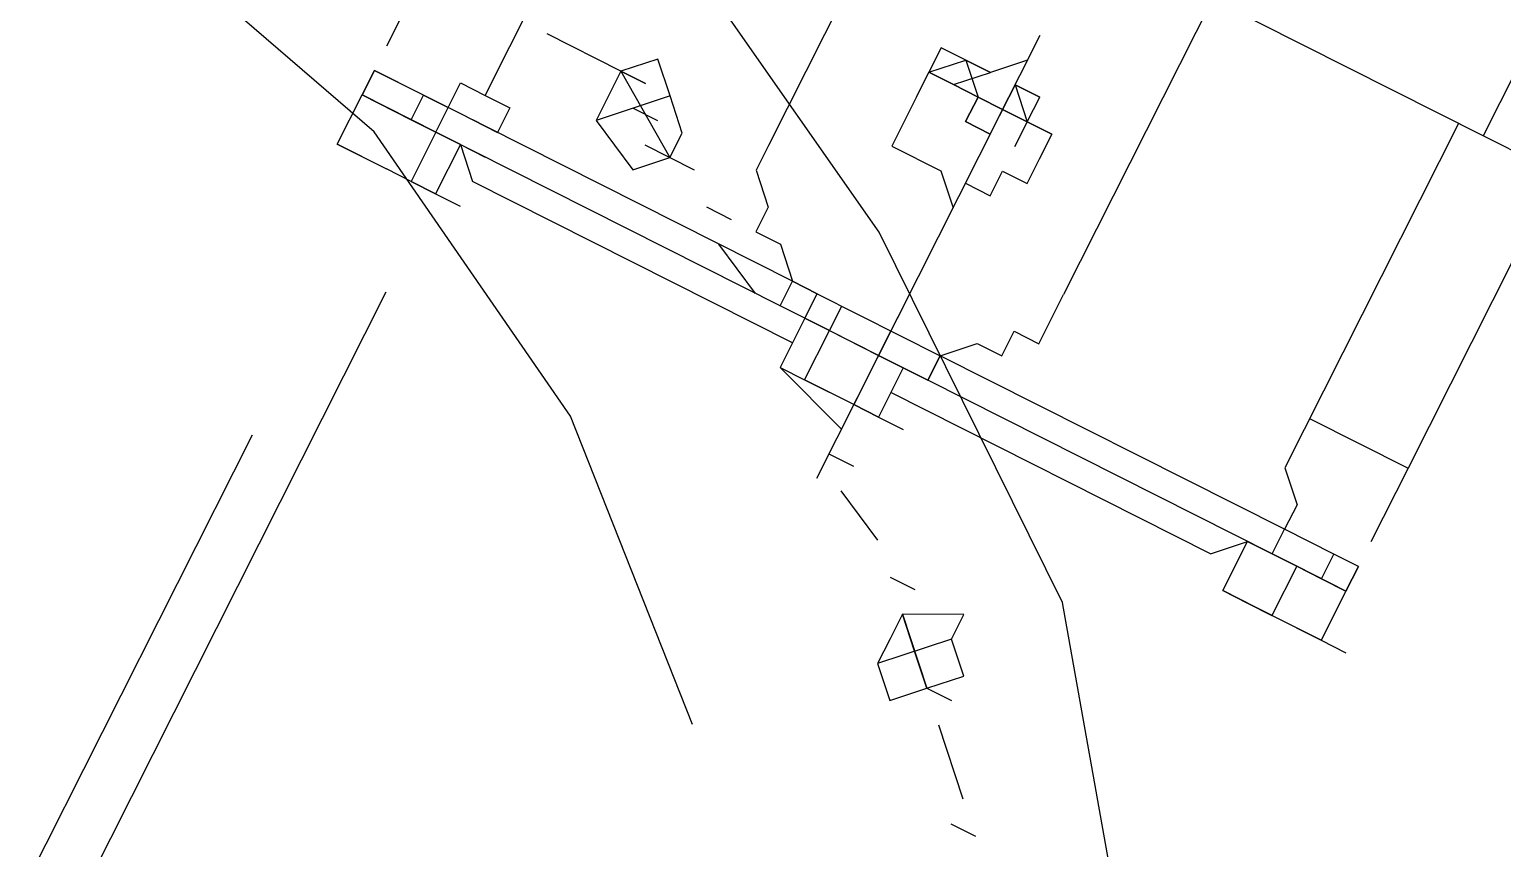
# Model space of a CAD drawing. Header units: metres. Extents: x 0 to 547597, y 0 to 1844684.
# Drawn here: x 543421.5243 to 543421.7453, y 1844512.269 to 1844512.3919 of the extents above; entities that cross this region are included whole.
import ezdxf

# ---------------------------------------------------------------- set-up
doc = ezdxf.new("R2010")
doc.units = ezdxf.units.M
doc.linetypes.add('DASHED', pattern=[0.75, 0.5, -0.25])
doc.layers.add('5_Thep', color=4, linetype='Continuous')
doc.layers.add('TB220kVtuonglai', color=8, linetype='DASHED')

# ---------------------------------------------------------------- blocks, each defined once
blk = doc.blocks.new('MBA220-MB')
at = {"color": 1}
for points in [[(1091.1, 1070.43), (1041.5, 1107.63), (987.77, 1136.56), (934.05, 1153.09), (872.05, 1161.36), (810.06, 1153.09), (752.2, 1136.56), (698.47, 1107.63), (648.87, 1070.43), (611.68, 1020.84), (582.75, 967.11), (566.21, 909.25), (557.95, 847.25)], [(636.47, 1107.63), (636.47, 1111.76)], [(636.47, 1107.63), (636.47, 1111.76)], [(541.42, 1107.63), (557.95, 1107.63), (557.95, 1095.23)], [(557.95, 1107.63), (607.54, 1107.63)], [(607.54, 1091.1), (607.54, 1107.63), (619.94, 1107.63)], [(628.21, 1107.63), (624.08, 1107.63)], [(624.08, 1107.63), (628.21, 1107.63), (628.21, 1107.63), (628.21, 1107.63)], [(624.08, 1107.63), (624.08, 1103.5)], [(628.21, 1107.63), (628.21, 1107.63)], [(628.21, 1103.5), (628.21, 1107.63)], [(628.21, 1107.63), (628.21, 1107.63), (628.21, 1107.63), (628.21, 1107.63)], [(628.21, 1107.63), (628.21, 1099.36)], [(628.21, 1103.5), (628.21, 1107.63), (636.47, 1107.63), (636.47, 1103.5)], [(628.21, 1107.63), (628.21, 1107.63), (628.21, 1107.63)], [(636.47, 1103.5), (636.47, 1107.63), (636.47, 1103.5)], [(636.47, 1103.5), (636.47, 1107.63)], [(628.21, 1103.5), (624.08, 1103.5), (624.08, 1095.23)], [(628.21, 1103.5), (624.08, 1103.5)], [(628.21, 1099.36), (628.21, 1103.5)], [(628.21, 1103.5), (628.21, 1095.23), (628.21, 1095.23), (628.21, 1095.23), (628.21, 1095.23)], [(628.21, 1103.5), (628.21, 1103.5)], [(628.21, 1103.5), (628.21, 1103.5)], [(636.47, 1103.5), (636.47, 1099.36)], [(636.47, 1103.5), (636.47, 1095.23)], [(628.21, 1099.36), (628.21, 1091.1)], [(628.21, 1095.23), (628.21, 1099.36), (636.47, 1099.36), (636.47, 1091.1), (628.21, 1091.1), (628.21, 1095.23)], [(636.47, 1095.23), (636.47, 1099.36)], [(541.42, 1095.23), (557.95, 1095.23), (557.95, 1049.77), (607.54, 1049.77)], [(557.95, 1091.1), (615.81, 1091.1), (619.94, 1095.23), (624.08, 1095.23), (624.08, 1037.37)], [(628.21, 1095.23), (624.08, 1095.23), (624.08, 1037.37)], [(628.21, 1091.1), (628.21, 1095.23)], [(628.21, 1091.1), (628.21, 1095.23)], [(628.21, 1095.23), (628.21, 1037.37)], [(636.47, 1091.1), (636.47, 1095.23)], [(632.34, 1086.97), (628.21, 1091.1)], [(632.34, 1086.97), (632.34, 1033.24)], [(686.07, 1070.43), (686.07, 1074.57)], [(681.94, 1070.43), (673.67, 1062.17)], [(661.27, 1049.77), (669.54, 1058.03), (665.4, 1062.17), (661.27, 1058.03), (657.14, 1058.03), (661.27, 1049.77), (665.4, 1049.77), (669.54, 1049.77), (673.67, 1053.9), (669.54, 1058.03)], [(669.54, 1058.03), (669.54, 1062.17)], [(669.54, 1058.03), (665.4, 1053.9), (661.27, 1049.77)], [(661.27, 1058.03), (669.54, 1049.77)], [(624.08, 1037.37), (624.08, 1037.37), (619.94, 1041.5), (619.94, 1045.64), (615.81, 1045.64), (615.81, 1049.77), (615.81, 1049.77), (611.68, 1049.77), (607.54, 1049.77)], [(657.14, 1045.64), (657.14, 1049.77)], [(653.01, 1041.5), (648.87, 1033.24)], [(591.01, 1016.71), (595.14, 1016.71), (595.14, 1016.71), (599.28, 1016.71), (599.28, 1024.97), (603.41, 1029.1), (599.28, 1029.1), (599.28, 1033.24), (595.14, 1033.24), (595.14, 1037.37), (586.88, 1037.37), (586.88, 1033.24), (582.75, 1033.24), (582.75, 1029.1), (578.61, 1029.1), (582.75, 1024.97), (582.75, 1016.71), (586.88, 1016.71), (586.88, 1016.71), (591.01, 1016.71)], [(586.88, 1033.24), (586.88, 1037.37)], [(586.88, 1033.24), (586.88, 1037.37)], [(586.88, 1037.37), (586.88, 1033.24), (586.88, 1033.24)], [(586.88, 1033.24), (586.88, 1037.37)], [(586.88, 1037.37), (586.88, 1037.37)], [(586.88, 1033.24), (586.88, 1037.37)], [(586.88, 1033.24), (586.88, 1037.37)], [(591.01, 1037.37), (586.88, 1037.37), (591.01, 1037.37), (586.88, 1037.37)], [(591.01, 1037.37), (591.01, 1037.37)], [(591.01, 1037.37), (591.01, 1037.37)], [(624.08, 1037.37), (628.21, 1037.37), (628.21, 1037.37), (628.21, 1037.37)], [(628.21, 1037.37), (624.08, 1037.37), (624.08, 1037.37)], [(624.08, 1016.71), (624.08, 1037.37)], [(628.21, 1033.24), (628.21, 1037.37)], [(628.21, 1037.37), (628.21, 1029.1)], [(628.21, 1037.37), (628.21, 1037.37), (628.21, 1037.37), (628.21, 1037.37), (628.21, 1037.37), (628.21, 1037.37)], [(636.47, 1033.24), (636.47, 1037.37)], [(636.47, 1033.24), (636.47, 1037.37)], [(582.75, 1029.1), (582.75, 1029.1), (582.75, 1029.1), (582.75, 1033.24)], [(582.75, 1029.1), (586.88, 1033.24), (586.88, 1029.1), (586.88, 1033.24)], [(586.88, 1029.1), (586.88, 1033.24), (586.88, 1029.1), (586.88, 1033.24)], [(586.88, 1029.1), (586.88, 1033.24), (586.88, 1029.1)], [(586.88, 1029.1), (586.88, 1033.24)], [(586.88, 1033.24), (586.88, 1029.1), (586.88, 1033.24), (586.88, 1029.1), (586.88, 1033.24)], [(586.88, 1033.24), (586.88, 1029.1), (586.88, 1033.24), (586.88, 1029.1)], [(586.88, 1033.24), (586.88, 1029.1), (586.88, 1033.24), (586.88, 1029.1)], [(586.88, 1033.24), (591.01, 1033.24)], [(586.88, 1029.1), (586.88, 1033.24)], [(586.88, 1029.1), (586.88, 1033.24)], [(586.88, 1029.1), (586.88, 1033.24)], [(586.88, 1029.1), (586.88, 1033.24), (586.88, 1029.1), (586.88, 1033.24)], [(586.88, 1029.1), (586.88, 1029.1), (586.88, 1033.24), (586.88, 1029.1), (586.88, 1033.24), (586.88, 1029.1)], [(586.88, 1029.1), (586.88, 1033.24)], [(586.88, 1029.1), (586.88, 1033.24)], [(586.88, 1029.1), (586.88, 1033.24)], [(586.88, 1029.1), (586.88, 1033.24), (586.88, 1029.1)], [(586.88, 1033.24), (586.88, 1029.1), (586.88, 1033.24)], [(586.88, 1033.24), (586.88, 1029.1), (586.88, 1033.24)], [(591.01, 1033.24), (586.88, 1033.24), (591.01, 1033.24)], [(628.21, 1033.24), (628.21, 1033.24)], [(628.21, 1033.24), (628.21, 1029.1)], [(628.21, 1029.1), (628.21, 1033.24), (636.47, 1033.24), (636.47, 1029.1)], [(628.21, 1029.1), (628.21, 1033.24)], [(636.47, 1029.1), (636.47, 1033.24)], [(636.47, 1029.1), (636.47, 1033.24)], [(644.74, 1029.1), (644.74, 1033.24)], [(574.48, 1029.1), (648.87, 1029.1)], [(582.75, 1029.1), (582.75, 1029.1), (582.75, 1029.1), (582.75, 1029.1), (582.75, 1029.1)], [(582.75, 1029.1), (586.88, 1029.1), (582.75, 1029.1)], [(586.88, 1029.1), (586.88, 1029.1), (586.88, 1029.1), (586.88, 1029.1), (582.75, 1029.1)], [(591.01, 1029.1), (586.88, 1029.1)], [(586.88, 1029.1), (586.88, 1029.1)], [(586.88, 1029.1), (586.88, 1029.1)], [(586.88, 1029.1), (586.88, 1029.1)], [(586.88, 1029.1), (586.88, 1024.97)], [(586.88, 1029.1), (586.88, 1029.1)], [(586.88, 1024.97), (586.88, 1024.97), (586.88, 1020.84), (586.88, 1029.1)], [(586.88, 1029.1), (586.88, 1029.1)], [(586.88, 1029.1), (586.88, 1029.1), (586.88, 1029.1), (586.88, 1029.1)], [(586.88, 1029.1), (586.88, 1029.1), (586.88, 1029.1), (586.88, 1029.1), (586.88, 1029.1)], [(586.88, 1029.1), (586.88, 1029.1)], [(586.88, 1020.84), (586.88, 1024.97), (586.88, 1020.84), (586.88, 1024.97), (586.88, 1020.84), (586.88, 1029.1)], [(586.88, 1024.97), (586.88, 1029.1)], [(586.88, 1029.1), (586.88, 1029.1), (586.88, 1029.1), (586.88, 1029.1), (586.88, 1029.1)], [(586.88, 1029.1), (586.88, 1029.1)], [(586.88, 1029.1), (586.88, 1024.97)], [(586.88, 1029.1), (586.88, 1029.1), (586.88, 1029.1), (586.88, 1029.1), (586.88, 1029.1)], [(586.88, 1029.1), (586.88, 1029.1)], [(591.01, 1029.1), (586.88, 1029.1)], [(591.01, 1029.1), (586.88, 1029.1), (591.01, 1029.1), (586.88, 1029.1)], [(591.01, 1029.1), (591.01, 1024.97), (586.88, 1024.97)], [(591.01, 1024.97), (591.01, 1029.1)], [(591.01, 1029.1), (591.01, 1029.1)], [(591.01, 1024.97), (591.01, 1029.1)], [(591.01, 1029.1), (591.01, 1024.97)], [(619.94, 1029.1), (624.08, 1029.1)], [(628.21, 1029.1), (624.08, 1029.1)], [(690.2, 1029.1), (657.14, 991.91), (632.34, 946.45), (624.08, 913.38)], [(628.21, 1029.1), (628.21, 1024.97), (628.21, 1024.97)], [(628.21, 1029.1), (628.21, 1029.1)], [(628.21, 1029.1), (628.21, 1016.71)], [(628.21, 1029.1), (628.21, 1029.1), (636.47, 1029.1), (636.47, 1029.1)], [(628.21, 1020.84), (628.21, 1029.1)], [(628.21, 1029.1), (628.21, 1029.1)], [(636.47, 1029.1), (636.47, 1020.84)], [(636.47, 1029.1), (636.47, 1020.84)], [(636.47, 1029.1), (636.47, 1029.1)], [(640.61, 1029.1), (636.47, 1016.71)], [(586.88, 1024.97), (586.88, 1020.84), (582.75, 1024.97), (582.75, 1020.84)], [(582.75, 1024.97), (582.75, 1020.84), (582.75, 1024.97)], [(582.75, 1024.97), (582.75, 1020.84), (582.75, 1024.97), (582.75, 1020.84)], [(582.75, 1020.84), (586.88, 1024.97), (586.88, 1020.84), (586.88, 1024.97), (586.88, 1020.84)], [(582.75, 1020.84), (582.75, 1024.97)], [(586.88, 1020.84), (586.88, 1024.97)], [(586.88, 1020.84), (586.88, 1024.97)], [(586.88, 1024.97), (591.01, 1024.97)], [(586.88, 1020.84), (586.88, 1024.97)], [(586.88, 1020.84), (586.88, 1024.97)], [(586.88, 1020.84), (586.88, 1024.97)], [(586.88, 1020.84), (586.88, 1024.97)], [(586.88, 1024.97), (586.88, 1020.84), (586.88, 1024.97), (586.88, 1020.84)], [(586.88, 1020.84), (586.88, 1024.97)], [(586.88, 1024.97), (586.88, 1020.84), (586.88, 1024.97), (586.88, 1020.84), (586.88, 1024.97)], [(586.88, 1020.84), (586.88, 1024.97)], [(586.88, 1020.84), (586.88, 1024.97)], [(586.88, 1020.84), (586.88, 1024.97)], [(586.88, 1020.84), (586.88, 1024.97)], [(586.88, 1020.84), (586.88, 1024.97)], [(586.88, 1020.84), (586.88, 1024.97)], [(591.01, 1024.97), (586.88, 1024.97), (591.01, 1024.97)], [(636.47, 1020.84), (636.47, 1024.97)], [(586.88, 1020.84), (586.88, 1016.71), (582.75, 1020.84), (582.75, 1016.71)], [(586.88, 1016.71), (586.88, 1020.84), (586.88, 1016.71), (586.88, 1020.84)], [(586.88, 1020.84), (586.88, 1016.71), (586.88, 1020.84), (586.88, 1016.71)], [(586.88, 1016.71), (586.88, 1020.84), (586.88, 1016.71), (586.88, 1020.84)], [(586.88, 1020.84), (586.88, 1016.71), (586.88, 1020.84)], [(586.88, 1016.71), (586.88, 1020.84)], [(586.88, 1016.71), (586.88, 1020.84)], [(586.88, 1016.71), (586.88, 1020.84)], [(586.88, 1016.71), (586.88, 1020.84)], [(586.88, 1020.84), (586.88, 1016.71), (586.88, 1020.84), (586.88, 1016.71)], [(586.88, 1020.84), (586.88, 1020.84), (586.88, 1016.71), (586.88, 1020.84)], [(586.88, 1016.71), (586.88, 1020.84)], [(586.88, 1016.71), (586.88, 1020.84)], [(586.88, 1016.71), (586.88, 1020.84)], [(586.88, 1016.71), (586.88, 1020.84)], [(586.88, 1016.71), (586.88, 1020.84)], [(586.88, 1016.71), (586.88, 1020.84)], [(586.88, 1016.71), (586.88, 1020.84)], [(586.88, 1016.71), (586.88, 1020.84)], [(586.88, 1016.71), (586.88, 1020.84)], [(586.88, 1016.71), (586.88, 1020.84)], [(628.21, 1020.84), (624.08, 1020.84)], [(628.21, 1016.71), (628.21, 1020.84)], [(636.47, 1016.71), (636.47, 1020.84), (628.21, 1020.84), (628.21, 1016.71), (636.47, 1016.71)], [(628.21, 1020.84), (628.21, 1020.84)], [(628.21, 1020.84), (628.21, 1016.71), (628.21, 1016.71), (628.21, 1016.71), (628.21, 1016.71)], [(636.47, 1016.71), (636.47, 1020.84)], [(636.47, 1016.71), (636.47, 1020.84)], [(591.01, 1016.71), (586.88, 1016.71)], [(586.88, 1016.71), (586.88, 1016.71)], [(586.88, 1016.71), (586.88, 1016.71)], [(586.88, 1016.71), (586.88, 1016.71)], [(586.88, 1016.71), (591.01, 1016.71), (586.88, 1016.71)], [(591.01, 1016.71), (586.88, 1016.71), (591.01, 1016.71)], [(591.01, 1016.71), (591.01, 1016.71)], [(591.01, 1016.71), (591.01, 1016.71)], [(607.54, 1000.17), (611.68, 1000.17), (615.81, 1004.31), (615.81, 1004.31), (615.81, 1004.31), (619.94, 1004.31), (619.94, 1008.44), (624.08, 1012.57), (624.08, 1016.71)], [(628.21, 1016.71), (624.08, 1016.71)], [(624.08, 1016.71), (624.08, 1012.57)], [(628.21, 1016.71), (628.21, 1016.71)], [(628.21, 1016.71), (628.21, 1016.71), (628.21, 1016.71), (628.21, 1016.71), (628.21, 1016.71)], [(628.21, 1016.71), (628.21, 1012.57)], [(632.34, 1016.71), (632.34, 962.98)], [(632.34, 1016.71), (632.34, 1016.71)], [(628.21, 1012.57), (624.08, 1012.57)], [(624.08, 1012.57), (624.08, 954.71)], [(624.08, 1012.57), (624.08, 954.71)], [(628.21, 1012.57), (628.21, 954.71)], [(628.21, 1008.44), (624.08, 1000.17)], [(557.95, 1000.17), (607.54, 1000.17)], [(619.94, 996.04), (619.94, 1000.17)], [(615.81, 991.91), (615.81, 983.64)], [(615.81, 987.77), (611.68, 987.77), (607.54, 983.64), (603.41, 979.51), (607.54, 975.38), (611.68, 975.38), (615.81, 975.38), (619.94, 983.64), (615.81, 987.77)], [(607.54, 975.38), (615.81, 987.77)], [(607.54, 983.64), (615.81, 975.38)], [(611.68, 979.51), (611.68, 983.64)], [(607.54, 975.38), (607.54, 979.51), (607.54, 979.51), (607.54, 975.38), (607.54, 975.38)], [(607.54, 975.38), (607.54, 962.98)], [(619.94, 958.84), (619.94, 962.98), (624.08, 962.98), (624.08, 958.84)], [(624.08, 958.84), (624.08, 962.98)], [(628.21, 958.84), (628.21, 962.98)], [(628.21, 958.84), (628.21, 962.98)], [(628.21, 958.84), (632.34, 962.98)], [(636.47, 958.84), (636.47, 962.98)], [(636.47, 958.84), (636.47, 962.98)], [(636.47, 958.84), (636.47, 962.98)], [(624.08, 954.71), (619.94, 954.71), (619.94, 958.84), (557.95, 958.84)], [(628.21, 958.84), (628.21, 954.71)], [(628.21, 954.71), (628.21, 958.84), (636.47, 958.84), (636.47, 954.71)], [(636.47, 954.71), (636.47, 958.84)], [(653.01, 958.84), (781.13, 958.84)], [(628.21, 954.71), (624.08, 954.71)], [(624.08, 954.71), (624.08, 950.58)], [(624.08, 950.58), (624.08, 954.71)], [(628.21, 954.71), (628.21, 942.31)], [(628.21, 950.58), (628.21, 954.71), (636.47, 954.71), (636.47, 950.58)], [(628.21, 954.71), (628.21, 954.71)], [(628.21, 954.71), (628.21, 954.71), (628.21, 954.71), (628.21, 954.71), (628.21, 950.58)], [(636.47, 954.71), (636.47, 954.71), (636.47, 954.71)], [(636.47, 954.71), (636.47, 950.58)], [(628.21, 950.58), (624.08, 950.58)], [(628.21, 950.58), (624.08, 950.58)], [(624.08, 950.58), (624.08, 942.31)], [(636.47, 946.45), (636.47, 942.31), (628.21, 942.31), (628.21, 950.58)], [(628.21, 950.58), (628.21, 946.45)], [(628.21, 950.58), (628.21, 950.58)], [(636.47, 946.45), (636.47, 950.58)], [(781.13, 950.58), (653.01, 950.58)], [(624.08, 942.31), (624.08, 946.45)], [(628.21, 946.45), (628.21, 942.31)], [(636.47, 946.45), (636.47, 942.31), (636.47, 946.45)], [(636.47, 942.31), (636.47, 946.45)], [(619.94, 942.31), (607.54, 942.31)], [(624.08, 942.31), (628.21, 942.31)], [(628.21, 942.31), (624.08, 942.31)], [(628.21, 942.31), (628.21, 942.31)], [(628.21, 942.31), (628.21, 942.31), (628.21, 942.31), (628.21, 942.31)], [(628.21, 942.31), (628.21, 942.31), (628.21, 942.31), (628.21, 942.31)], [(628.21, 942.31), (628.21, 942.31), (628.21, 942.31)]]:
    blk.add_lwpolyline(points, dxfattribs=at)
blk = doc.blocks.new('mb moiTQK')
at = {"layer": 'TB220kVtuonglai', "ltscale": 3000, "xscale": 0.001, "yscale": 0.001, "zscale": 0.001}
blk.add_blockref('MBA220-MB', (-20.05166, -82.51016), dxfattribs=at)
blk = doc.blocks.new('ACAD-DinhViTuyenDz220kV')
blk.add_circle((543470.18793, 1844560.06958), 117.55145)
at = {"layer": '5_Thep', "rotation": 243.2403583287449}
blk.add_blockref('mb moiTQK', (543485.661, 1844458.313), dxfattribs=at)

msp = doc.modelspace()

# ---------------------------------------------------------------- block references
msp.add_blockref('ACAD-DinhViTuyenDz220kV', (0, 0))

doc.saveas('drawing.dxf')
